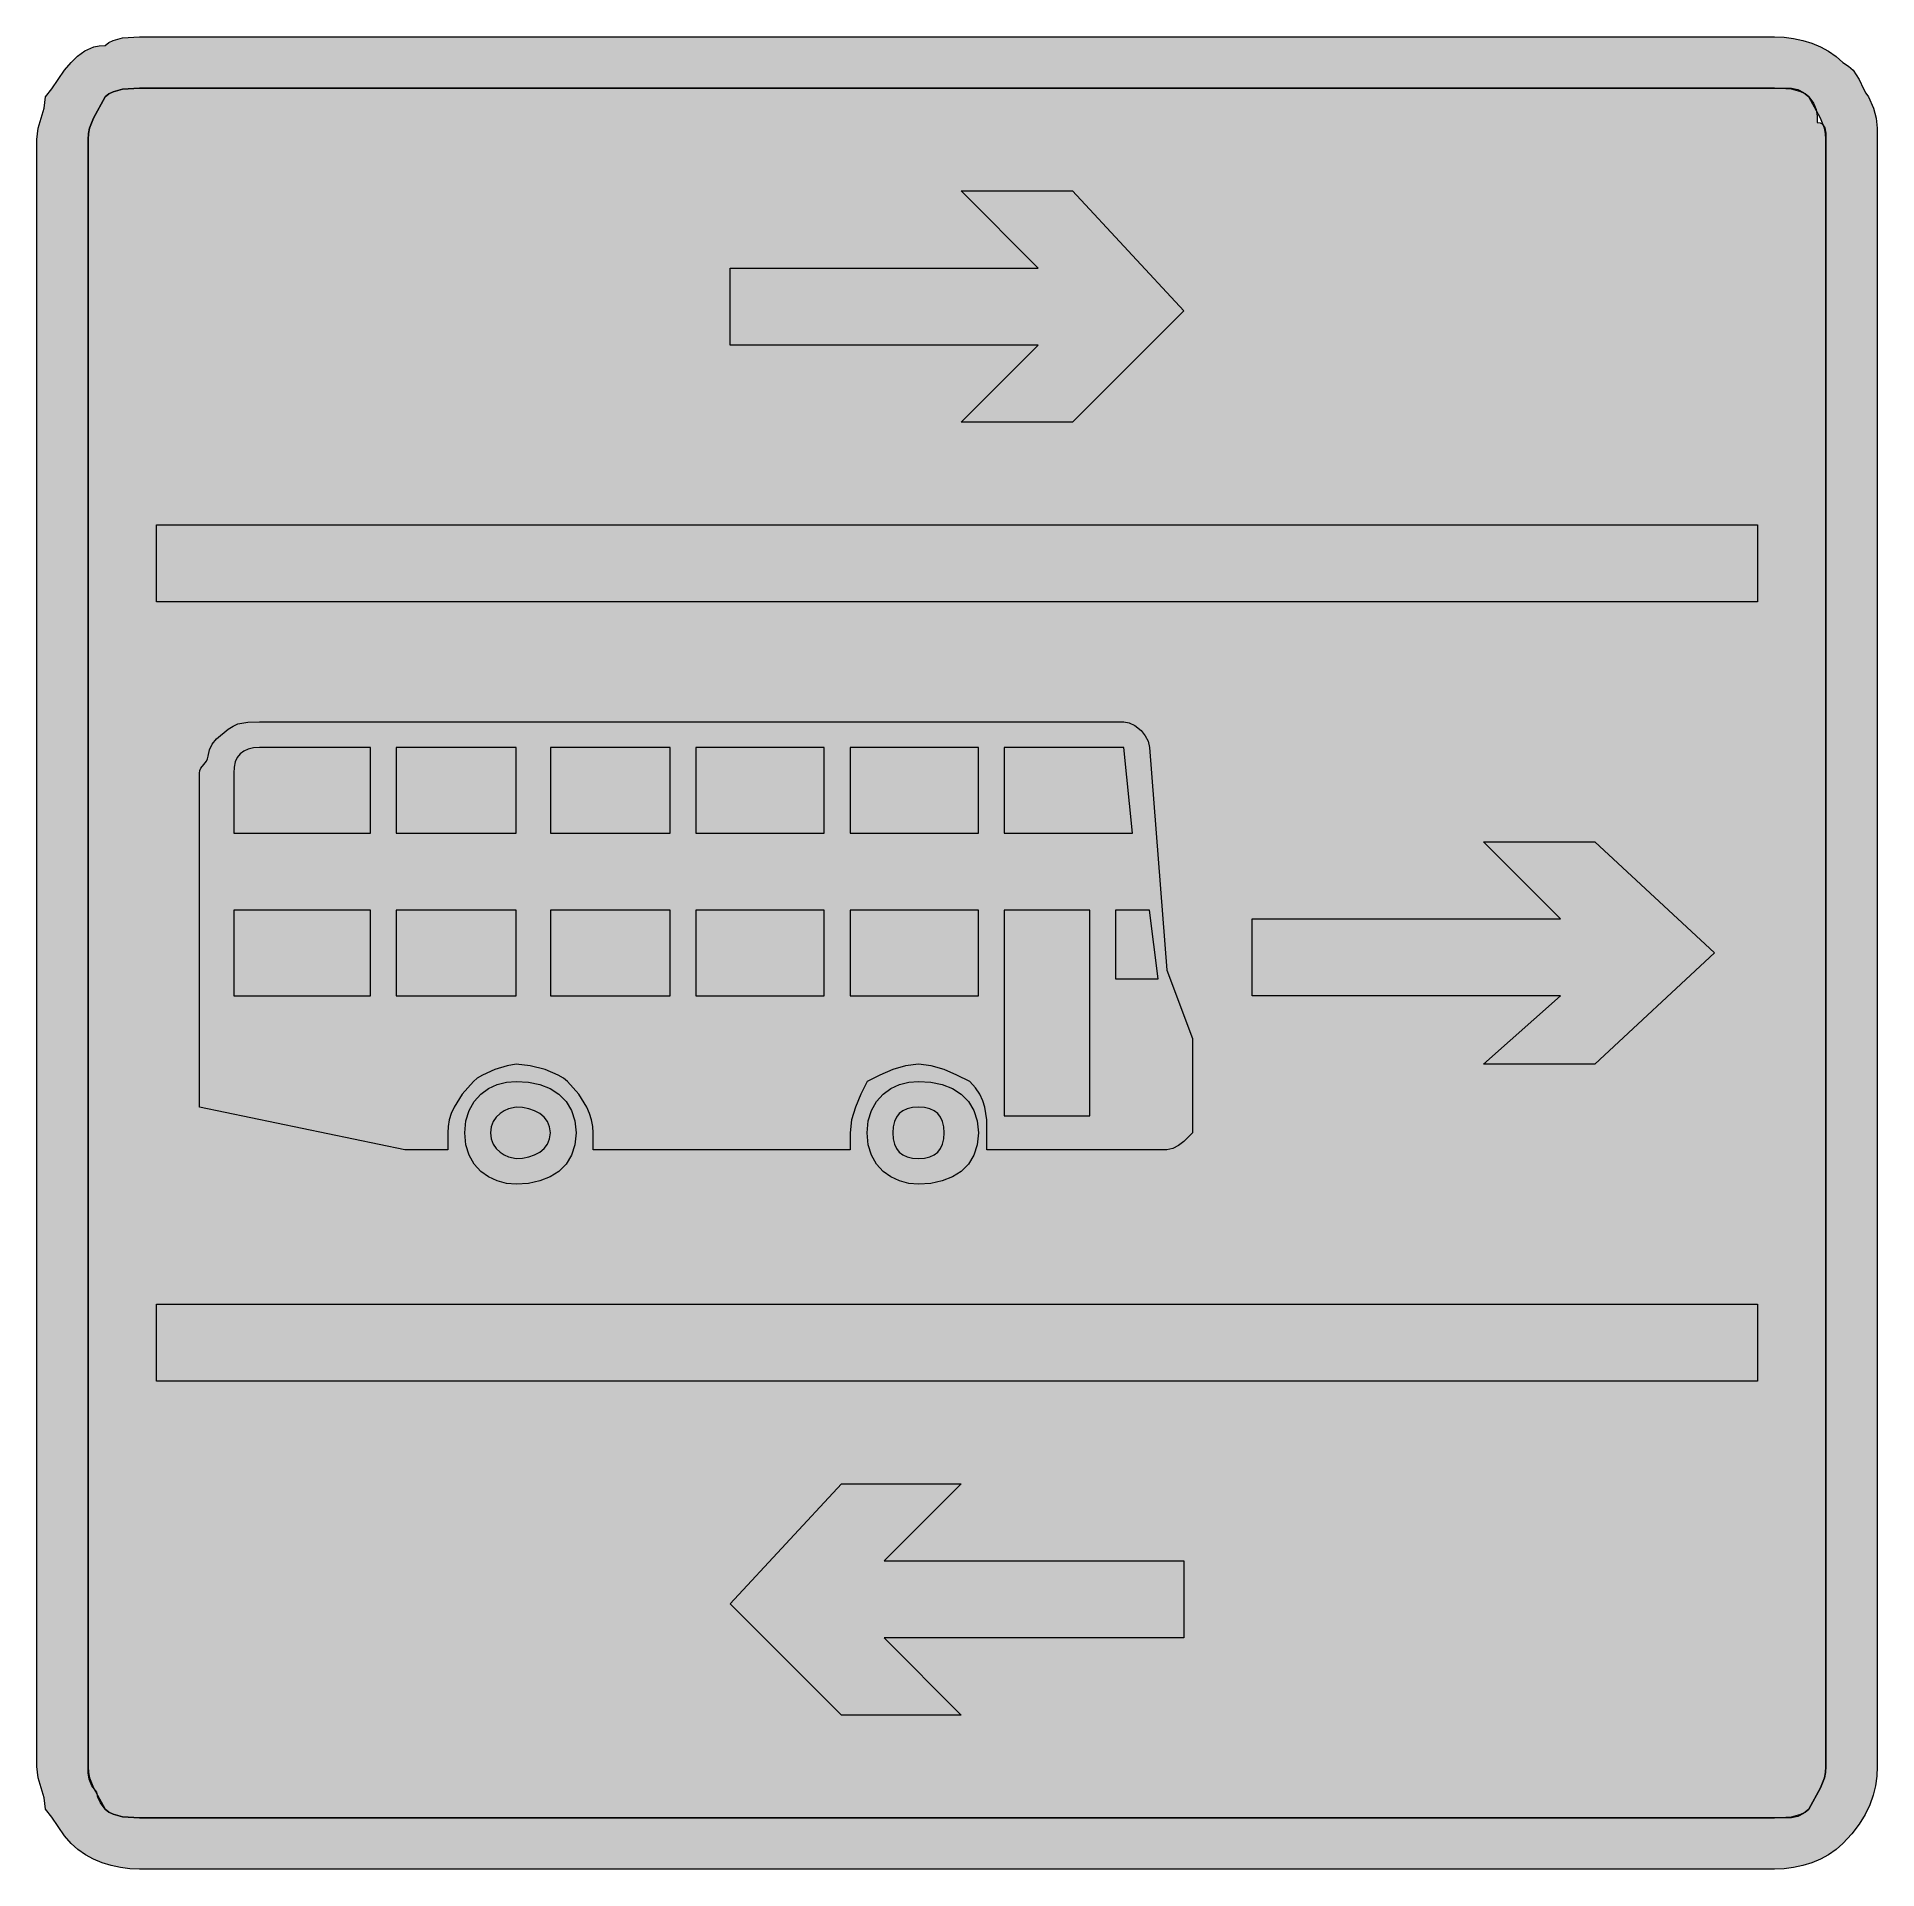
# Model space of a CAD drawing. Header units: metres. Extents: x 154 to 412, y 8 to 264.
import ezdxf

# ---------------------------------------------------------------- set-up
doc = ezdxf.new("R2010")
doc.units = ezdxf.units.M
doc.layers.add('FILL_BLACK_000000', color=7, linetype='Continuous', true_color=0x000000)
doc.layers.add('FILL_WHITE_FFFFFF', color=7, linetype='Continuous', true_color=0xffffff)

msp = doc.modelspace()

# ---------------------------------------------------------------- hatches: boundary and pattern name
at = {"layer": 'FILL_BLACK_000000', "true_color": 0x000000}
h = msp.add_hatch(color=7, dxfattribs=at)
h.dxf.hatch_style = 1
h.paths.add_polyline_path([(154.6, 251.69), (155.01, 253.08), (155.42, 254.47), (155.61, 256.08), (156.51, 257.17), (157.41, 258.48), (158.31, 259.79), (159.21, 260.88), (160.13, 261.76), (161.16, 262.53), (162.42, 263.07), (163.16, 263.23), (164.01, 263.28), (164.51, 263.68), (165.1, 263.97), (166.41, 264.33), (168.81, 264.48), (398.01, 264.48), (399.36, 264.42), (400.69, 264.25), (402, 263.97), (403.26, 263.58), (404.47, 263.07), (405.6, 262.46), (406.66, 261.72), (407.61, 260.88), (408.4, 260.38), (409.02, 259.79), (409.86, 258.48), (410.48, 257.17), (410.81, 256.58), (411.21, 256.08), (411.9, 254.47), (412.26, 253.08), (412.39, 251.69), (412.41, 250.08), (412.41, 22.08), (412.35, 20.73), (412.17, 19.38), (411.84, 18.03), (411.36, 16.68), (410.71, 15.33), (409.88, 13.98), (408.85, 12.63), (407.61, 11.28), (406.66, 10.44), (405.6, 9.71), (404.47, 9.09), (403.26, 8.58), (402, 8.19), (400.69, 7.91), (399.36, 7.74), (398.01, 7.68), (168.81, 7.68), (167.46, 7.74), (166.13, 7.91), (164.82, 8.19), (163.56, 8.58), (162.35, 9.09), (161.22, 9.71), (160.16, 10.44), (159.21, 11.28), (158.31, 12.37), (157.41, 13.68), (156.51, 14.99), (155.61, 16.08), (155.42, 17.69), (155.01, 19.08), (154.6, 20.47), (154.41, 22.08), (154.41, 250.08), (154.6, 251.69)])
h.paths.add_polyline_path([(161.82, 20.47), (162.36, 19.08), (164.01, 16.08), (164.51, 15.68), (165.1, 15.39), (166.41, 15.03), (168.81, 14.88), (398.01, 14.88), (400.41, 15.03), (401.72, 15.39), (402.31, 15.68), (402.81, 16.08), (404.46, 19.08), (405, 20.47), (405.16, 21.23), (405.21, 22.08), (405.21, 250.08), (405.16, 250.93), (405, 251.69), (404.46, 253.08), (402.81, 256.08), (402.31, 256.48), (401.72, 256.77), (400.41, 257.13), (398.01, 257.28), (168.81, 257.28), (166.41, 257.13), (165.1, 256.77), (164.51, 256.48), (164.01, 256.08), (162.36, 253.08), (161.82, 251.69), (161.66, 250.93), (161.61, 250.08), (161.61, 22.08), (161.66, 21.23), (161.82, 20.47)], flags=16)
h = msp.add_hatch(color=7, dxfattribs=at)
h.dxf.hatch_style = 1
h.paths.add_polyline_path([(284.01, 210.48), (294.81, 221.28), (251.61, 221.28), (251.61, 232.08), (294.81, 232.08), (284.01, 242.88), (299.61, 242.88), (315.21, 226.08), (299.61, 210.48), (284.01, 210.48)])
h = msp.add_hatch(color=7, dxfattribs=at)
h.dxf.hatch_style = 1
h.paths.add_polyline_path([(395.61, 196.08), (395.61, 185.28), (171.21, 185.28), (171.21, 196.08), (395.61, 196.08)])
h = msp.add_hatch(color=7, dxfattribs=at)
h.dxf.hatch_style = 1
h.paths.add_polyline_path([(184, 168.44), (185.61, 168.48), (306.81, 168.48), (307.56, 168.33), (308.33, 167.97), (309.21, 167.28), (309.81, 166.53), (310.22, 165.76), (310.41, 164.88), (312.81, 133.68), (316.41, 124.08), (316.41, 121.68), (316.41, 113.28), (316.41, 110.88), (315.21, 109.68), (314.46, 109.08), (313.69, 108.67), (312.81, 108.48), (287.61, 108.48), (287.61, 110.88), (287.57, 112.68), (287.31, 114.48), (287.02, 115.38), (286.6, 116.28), (286, 117.18), (285.21, 118.08), (283.41, 118.96), (281.61, 119.73), (279.81, 120.27), (278.01, 120.48), (276.21, 120.27), (274.41, 119.73), (272.61, 118.96), (270.81, 118.08), (269.93, 116.28), (269.16, 114.48), (268.62, 112.68), (268.41, 110.88), (268.41, 108.48), (232.41, 108.48), (232.41, 110.88), (232.35, 111.78), (232.18, 112.68), (231.9, 113.58), (231.51, 114.48), (230.38, 116.28), (228.81, 118.08), (228.25, 118.53), (227.52, 118.96), (225.66, 119.73), (223.58, 120.27), (221.61, 120.48), (220.33, 120.27), (218.61, 119.73), (216.88, 118.96), (216.16, 118.53), (215.61, 118.08), (214.03, 116.28), (212.91, 114.48), (212.52, 113.58), (212.23, 112.68), (212.07, 111.78), (212.01, 110.88), (212.01, 108.48), (206.01, 108.48), (177.21, 114.48), (177.21, 161.28), (177.26, 161.68), (177.4, 161.99), (177.81, 162.48), (178.22, 162.97), (178.36, 163.28), (178.41, 163.68), (178.6, 164.56), (179.01, 165.33), (179.61, 166.08), (181.22, 167.47), (181.93, 167.89), (182.61, 168.18), (184, 168.44)])
h.paths.add_polyline_path([(182.01, 130.08), (201.21, 130.08), (201.21, 142.08), (182.01, 142.08), (182.01, 130.08)], flags=16)
h.paths.add_polyline_path([(204.81, 142.08), (204.81, 130.08), (221.61, 130.08), (221.61, 142.08), (204.81, 142.08)], flags=16)
h.paths.add_polyline_path([(243.21, 142.08), (226.41, 142.08), (226.41, 130.08), (243.21, 130.08), (243.21, 142.08)], flags=16)
h.paths.add_polyline_path([(264.81, 130.08), (264.81, 142.08), (246.81, 142.08), (246.81, 130.08), (264.81, 130.08)], flags=16)
h.paths.add_polyline_path([(268.41, 142.08), (268.41, 130.08), (286.41, 130.08), (286.41, 142.08), (268.41, 142.08)], flags=16)
h.paths.add_polyline_path([(302.01, 142.08), (290.01, 142.08), (290.01, 113.28), (302.01, 113.28), (302.01, 142.08)], flags=16)
h.paths.add_polyline_path([(311.61, 132.48), (310.41, 142.08), (305.61, 142.08), (305.61, 132.48), (311.61, 132.48)], flags=16)
h.paths.add_polyline_path([(290.01, 152.88), (308.01, 152.88), (306.81, 164.88), (290.01, 164.88), (290.01, 152.88)], flags=16)
h.paths.add_polyline_path([(268.41, 164.88), (268.41, 152.88), (286.41, 152.88), (286.41, 164.88), (268.41, 164.88)], flags=16)
h.paths.add_polyline_path([(264.81, 164.88), (246.81, 164.88), (246.81, 152.88), (264.81, 152.88), (264.81, 164.88)], flags=16)
h.paths.add_polyline_path([(243.21, 152.88), (243.21, 164.88), (226.41, 164.88), (226.41, 152.88), (243.21, 152.88)], flags=16)
h.paths.add_polyline_path([(204.81, 164.88), (204.81, 152.88), (221.61, 152.88), (221.61, 164.88), (204.81, 164.88)], flags=16)
h.paths.add_polyline_path([(185.61, 164.88), (184.77, 164.82), (184.03, 164.66), (183.42, 164.37), (182.91, 163.98), (182.52, 163.47), (182.23, 162.86), (182.07, 162.12), (182.01, 161.28), (182.01, 152.88), (201.21, 152.88), (201.21, 164.88), (185.61, 164.88)], flags=16)
h = msp.add_hatch(color=7, dxfattribs=at)
h.dxf.hatch_style = 1
h.paths.add_polyline_path([(389.61, 136.08), (372.81, 120.48), (357.21, 120.48), (368.01, 130.08), (324.81, 130.08), (324.81, 140.88), (368.01, 140.88), (357.21, 151.68), (372.81, 151.68), (389.61, 136.08)])
h = msp.add_hatch(color=7, dxfattribs=at)
h.dxf.hatch_style = 1
h.paths.add_polyline_path([(215.03, 114.03), (215.74, 115.27), (216.66, 116.28), (217.75, 117.07), (218.97, 117.63), (220.27, 117.97), (221.61, 118.08), (223.35, 117.97), (224.95, 117.63), (226.38, 117.07), (227.61, 116.28), (228.62, 115.27), (229.37, 114.03), (229.85, 112.57), (230.01, 110.88), (229.85, 109.19), (229.37, 107.73), (228.62, 106.49), (227.61, 105.48), (226.38, 104.69), (224.95, 104.13), (223.35, 103.79), (221.61, 103.68), (220.27, 103.79), (218.97, 104.13), (217.75, 104.69), (216.66, 105.48), (215.74, 106.49), (215.03, 107.73), (214.57, 109.19), (214.41, 110.88), (214.57, 112.57), (215.03, 114.03)])
h.paths.add_polyline_path([(218.4, 109.31), (218.83, 108.69), (219.36, 108.18), (219.94, 107.79), (220.54, 107.51), (221.61, 107.28), (222.51, 107.34), (223.37, 107.51), (224.18, 107.79), (224.91, 108.18), (225.52, 108.69), (226, 109.31), (226.3, 110.04), (226.41, 110.88), (226.3, 111.72), (226, 112.46), (225.52, 113.07), (224.91, 113.58), (224.18, 113.97), (223.37, 114.25), (222.51, 114.42), (221.61, 114.48), (220.54, 114.25), (219.94, 113.97), (219.36, 113.58), (218.83, 113.07), (218.4, 112.46), (218.12, 111.72), (218.01, 110.88), (218.12, 110.04), (218.4, 109.31)], flags=16)
h = msp.add_hatch(color=7, dxfattribs=at)
h.dxf.hatch_style = 1
h.paths.add_polyline_path([(271.43, 114.03), (272.14, 115.27), (273.06, 116.28), (274.15, 117.07), (275.37, 117.63), (276.67, 117.97), (278.01, 118.08), (279.75, 117.97), (281.35, 117.63), (282.78, 117.07), (284.01, 116.28), (285.02, 115.27), (285.77, 114.03), (286.25, 112.57), (286.41, 110.88), (286.25, 109.19), (285.77, 107.73), (285.02, 106.49), (284.01, 105.48), (282.78, 104.69), (281.35, 104.13), (279.75, 103.79), (278.01, 103.68), (276.67, 103.79), (275.37, 104.13), (274.15, 104.69), (273.06, 105.48), (272.14, 106.49), (271.43, 107.73), (270.97, 109.19), (270.81, 110.88), (270.97, 112.57), (271.43, 114.03)])
h.paths.add_polyline_path([(274.63, 109.31), (274.92, 108.69), (275.31, 108.18), (275.82, 107.79), (276.43, 107.51), (277.17, 107.34), (278.01, 107.28), (278.85, 107.34), (279.58, 107.51), (280.2, 107.79), (280.71, 108.18), (281.1, 108.69), (281.38, 109.31), (281.55, 110.04), (281.61, 110.88), (281.55, 111.72), (281.38, 112.46), (281.1, 113.07), (280.71, 113.58), (280.2, 113.97), (279.58, 114.25), (278.85, 114.42), (278.01, 114.48), (277.17, 114.42), (276.43, 114.25), (275.82, 113.97), (275.31, 113.58), (274.92, 113.07), (274.63, 112.46), (274.47, 111.72), (274.41, 110.88), (274.47, 110.04), (274.63, 109.31)], flags=16)
h = msp.add_hatch(color=7, dxfattribs=at)
h.dxf.hatch_style = 1
h.paths.add_polyline_path([(171.21, 86.88), (395.61, 86.88), (395.61, 76.08), (171.21, 76.08), (171.21, 86.88)])
h = msp.add_hatch(color=7, dxfattribs=at)
h.dxf.hatch_style = 1
h.paths.add_polyline_path([(251.61, 44.88), (267.21, 61.68), (284.01, 61.68), (273.21, 50.88), (315.21, 50.88), (315.21, 40.08), (273.21, 40.08), (284.01, 29.28), (267.21, 29.28), (251.61, 44.88)])
at = {"layer": 'FILL_WHITE_FFFFFF', "true_color": 0xffffff}
h = msp.add_hatch(color=7, dxfattribs=at)
h.dxf.hatch_style = 1
h.paths.add_polyline_path([(398.01, 257.28), (400.41, 257.28), (401.29, 257.09), (402.06, 256.68), (402.81, 256.08), (403.5, 255.18), (403.86, 254.28), (403.99, 253.38), (404.01, 252.48), (404.41, 252.43), (404.7, 252.27), (405.06, 251.73), (405.19, 250.96), (405.21, 250.08), (405.21, 22.08), (405.16, 21.23), (405, 20.47), (404.46, 19.08), (402.81, 16.08), (402.06, 15.48), (401.29, 15.07), (400.41, 14.88), (398.01, 14.88), (168.81, 14.88), (166.41, 15.03), (165.1, 15.39), (164.51, 15.68), (164.01, 16.08), (163.32, 16.96), (162.96, 17.73), (162.81, 18.48), (162.12, 19.38), (161.76, 20.28), (161.63, 21.18), (161.61, 22.08), (161.61, 250.08), (161.66, 250.93), (161.82, 251.69), (162.36, 253.08), (164.01, 256.08), (164.51, 256.48), (165.1, 256.77), (166.41, 257.13), (168.81, 257.28), (398.01, 257.28)])

# ---------------------------------------------------------------- linework, layer by layer
at = {"layer": 'FILL_BLACK_000000', "lineweight": 0, "true_color": 0x000000}
for points in [[(154.6, 251.69), (155.01, 253.08), (155.42, 254.47), (155.61, 256.08), (156.51, 257.17), (157.41, 258.48), (158.31, 259.79), (159.21, 260.88), (160.13, 261.76), (161.16, 262.53), (162.42, 263.07), (163.16, 263.23), (164.01, 263.28), (164.51, 263.68), (165.1, 263.97), (166.41, 264.33), (168.81, 264.48), (398.01, 264.48), (399.36, 264.42), (400.69, 264.25), (402, 263.97), (403.26, 263.58), (404.47, 263.07), (405.6, 262.46), (406.66, 261.72), (407.61, 260.88), (408.4, 260.38), (409.02, 259.79), (409.86, 258.48), (410.48, 257.17), (410.81, 256.58), (411.21, 256.08), (411.9, 254.47), (412.26, 253.08), (412.39, 251.69), (412.41, 250.08), (412.41, 22.08), (412.35, 20.73), (412.17, 19.38), (411.84, 18.03), (411.36, 16.68), (410.71, 15.33), (409.88, 13.98), (408.85, 12.63), (407.61, 11.28), (406.66, 10.44), (405.6, 9.71), (404.47, 9.09), (403.26, 8.58), (402, 8.19), (400.69, 7.91), (399.36, 7.74), (398.01, 7.68), (168.81, 7.68), (167.46, 7.74), (166.13, 7.91), (164.82, 8.19), (163.56, 8.58), (162.35, 9.09), (161.22, 9.71), (160.16, 10.44), (159.21, 11.28), (158.31, 12.37), (157.41, 13.68), (156.51, 14.99), (155.61, 16.08), (155.42, 17.69), (155.01, 19.08), (154.6, 20.47), (154.41, 22.08), (154.41, 250.08)], [(161.82, 20.47), (162.36, 19.08), (164.01, 16.08), (164.51, 15.68), (165.1, 15.39), (166.41, 15.03), (168.81, 14.88), (398.01, 14.88), (400.41, 15.03), (401.72, 15.39), (402.31, 15.68), (402.81, 16.08), (404.46, 19.08), (405, 20.47), (405.16, 21.23), (405.21, 22.08), (405.21, 250.08), (405.16, 250.93), (405, 251.69), (404.46, 253.08), (402.81, 256.08), (402.31, 256.48), (401.72, 256.77), (400.41, 257.13), (398.01, 257.28), (168.81, 257.28), (166.41, 257.13), (165.1, 256.77), (164.51, 256.48), (164.01, 256.08), (162.36, 253.08), (161.82, 251.69), (161.66, 250.93), (161.61, 250.08), (161.61, 22.08), (161.66, 21.23)], [(284.01, 210.48), (294.81, 221.28), (251.61, 221.28), (251.61, 232.08), (294.81, 232.08), (284.01, 242.88), (299.61, 242.88), (315.21, 226.08), (299.61, 210.48)], [(395.61, 196.08), (395.61, 185.28), (171.21, 185.28), (171.21, 196.08)], [(184, 168.44), (185.61, 168.48), (306.81, 168.48), (307.56, 168.33), (308.33, 167.97), (309.21, 167.28), (309.81, 166.53), (310.22, 165.76), (310.41, 164.88), (312.81, 133.68), (316.41, 124.08), (316.41, 121.68), (316.41, 113.28), (316.41, 110.88), (315.21, 109.68), (314.46, 109.08), (313.69, 108.67), (312.81, 108.48), (287.61, 108.48), (287.61, 110.88), (287.57, 112.68), (287.31, 114.48), (287.02, 115.38), (286.6, 116.28), (286, 117.18), (285.21, 118.08), (283.41, 118.96), (281.61, 119.73), (279.81, 120.27), (278.01, 120.48), (276.21, 120.27), (274.41, 119.73), (272.61, 118.96), (270.81, 118.08), (269.93, 116.28), (269.16, 114.48), (268.62, 112.68), (268.41, 110.88), (268.41, 108.48), (232.41, 108.48), (232.41, 110.88), (232.35, 111.78), (232.18, 112.68), (231.9, 113.58), (231.51, 114.48), (230.38, 116.28), (228.81, 118.08), (228.25, 118.53), (227.52, 118.96), (225.66, 119.73), (223.58, 120.27), (221.61, 120.48), (220.33, 120.27), (218.61, 119.73), (216.88, 118.96), (216.16, 118.53), (215.61, 118.08), (214.03, 116.28), (212.91, 114.48), (212.52, 113.58), (212.23, 112.68), (212.07, 111.78), (212.01, 110.88), (212.01, 108.48), (206.01, 108.48), (177.21, 114.48), (177.21, 161.28), (177.26, 161.68), (177.4, 161.99), (177.81, 162.48), (178.22, 162.97), (178.36, 163.28), (178.41, 163.68), (178.6, 164.56), (179.01, 165.33), (179.61, 166.08), (181.22, 167.47), (181.93, 167.89), (182.61, 168.18)], [(185.61, 164.88), (184.77, 164.82), (184.03, 164.66), (183.42, 164.37), (182.91, 163.98), (182.52, 163.47), (182.23, 162.86), (182.07, 162.12), (182.01, 161.28), (182.01, 152.88), (201.21, 152.88), (201.21, 164.88)], [(204.81, 164.88), (204.81, 152.88), (221.61, 152.88), (221.61, 164.88)], [(243.21, 152.88), (243.21, 164.88), (226.41, 164.88), (226.41, 152.88)], [(264.81, 164.88), (246.81, 164.88), (246.81, 152.88), (264.81, 152.88)], [(268.41, 164.88), (268.41, 152.88), (286.41, 152.88), (286.41, 164.88)], [(290.01, 152.88), (308.01, 152.88), (306.81, 164.88), (290.01, 164.88)], [(389.61, 136.08), (372.81, 120.48), (357.21, 120.48), (368.01, 130.08), (324.81, 130.08), (324.81, 140.88), (368.01, 140.88), (357.21, 151.68), (372.81, 151.68)], [(182.01, 130.08), (201.21, 130.08), (201.21, 142.08), (182.01, 142.08)], [(204.81, 142.08), (204.81, 130.08), (221.61, 130.08), (221.61, 142.08)], [(243.21, 142.08), (226.41, 142.08), (226.41, 130.08), (243.21, 130.08)], [(264.81, 130.08), (264.81, 142.08), (246.81, 142.08), (246.81, 130.08)], [(268.41, 142.08), (268.41, 130.08), (286.41, 130.08), (286.41, 142.08)], [(302.01, 142.08), (290.01, 142.08), (290.01, 113.28), (302.01, 113.28)], [(311.61, 132.48), (310.41, 142.08), (305.61, 142.08), (305.61, 132.48)], [(215.03, 114.03), (215.74, 115.27), (216.66, 116.28), (217.75, 117.07), (218.97, 117.63), (220.27, 117.97), (221.61, 118.08), (223.35, 117.97), (224.95, 117.63), (226.38, 117.07), (227.61, 116.28), (228.62, 115.27), (229.37, 114.03), (229.85, 112.57), (230.01, 110.88), (229.85, 109.19), (229.37, 107.73), (228.62, 106.49), (227.61, 105.48), (226.38, 104.69), (224.95, 104.13), (223.35, 103.79), (221.61, 103.68), (220.27, 103.79), (218.97, 104.13), (217.75, 104.69), (216.66, 105.48), (215.74, 106.49), (215.03, 107.73), (214.57, 109.19), (214.41, 110.88), (214.57, 112.57)], [(271.43, 114.03), (272.14, 115.27), (273.06, 116.28), (274.15, 117.07), (275.37, 117.63), (276.67, 117.97), (278.01, 118.08), (279.75, 117.97), (281.35, 117.63), (282.78, 117.07), (284.01, 116.28), (285.02, 115.27), (285.77, 114.03), (286.25, 112.57), (286.41, 110.88), (286.25, 109.19), (285.77, 107.73), (285.02, 106.49), (284.01, 105.48), (282.78, 104.69), (281.35, 104.13), (279.75, 103.79), (278.01, 103.68), (276.67, 103.79), (275.37, 104.13), (274.15, 104.69), (273.06, 105.48), (272.14, 106.49), (271.43, 107.73), (270.97, 109.19), (270.81, 110.88), (270.97, 112.57)], [(218.4, 109.31), (218.83, 108.69), (219.36, 108.18), (219.94, 107.79), (220.54, 107.51), (221.61, 107.28), (222.51, 107.34), (223.37, 107.51), (224.18, 107.79), (224.91, 108.18), (225.52, 108.69), (226, 109.31), (226.3, 110.04), (226.41, 110.88), (226.3, 111.72), (226, 112.46), (225.52, 113.07), (224.91, 113.58), (224.18, 113.97), (223.37, 114.25), (222.51, 114.42), (221.61, 114.48), (220.54, 114.25), (219.94, 113.97), (219.36, 113.58), (218.83, 113.07), (218.4, 112.46), (218.12, 111.72), (218.01, 110.88), (218.12, 110.04)], [(274.63, 109.31), (274.92, 108.69), (275.31, 108.18), (275.82, 107.79), (276.43, 107.51), (277.17, 107.34), (278.01, 107.28), (278.85, 107.34), (279.58, 107.51), (280.2, 107.79), (280.71, 108.18), (281.1, 108.69), (281.38, 109.31), (281.55, 110.04), (281.61, 110.88), (281.55, 111.72), (281.38, 112.46), (281.1, 113.07), (280.71, 113.58), (280.2, 113.97), (279.58, 114.25), (278.85, 114.42), (278.01, 114.48), (277.17, 114.42), (276.43, 114.25), (275.82, 113.97), (275.31, 113.58), (274.92, 113.07), (274.63, 112.46), (274.47, 111.72), (274.41, 110.88), (274.47, 110.04)], [(171.21, 86.88), (395.61, 86.88), (395.61, 76.08), (171.21, 76.08)], [(251.61, 44.88), (267.21, 61.68), (284.01, 61.68), (273.21, 50.88), (315.21, 50.88), (315.21, 40.08), (273.21, 40.08), (284.01, 29.28), (267.21, 29.28)]]:
    msp.add_lwpolyline(points, close=True, dxfattribs=at)
at = {"layer": 'FILL_WHITE_FFFFFF', "lineweight": 0, "true_color": 0xffffff}
msp.add_lwpolyline([(398.01, 257.28), (400.41, 257.28), (401.29, 257.09), (402.06, 256.68), (402.81, 256.08), (403.5, 255.18), (403.86, 254.28), (403.99, 253.38), (404.01, 252.48), (404.41, 252.43), (404.7, 252.27), (405.06, 251.73), (405.19, 250.96), (405.21, 250.08), (405.21, 22.08), (405.16, 21.23), (405, 20.47), (404.46, 19.08), (402.81, 16.08), (402.06, 15.48), (401.29, 15.07), (400.41, 14.88), (398.01, 14.88), (168.81, 14.88), (166.41, 15.03), (165.1, 15.39), (164.51, 15.68), (164.01, 16.08), (163.32, 16.96), (162.96, 17.73), (162.81, 18.48), (162.12, 19.38), (161.76, 20.28), (161.63, 21.18), (161.61, 22.08), (161.61, 250.08), (161.66, 250.93), (161.82, 251.69), (162.36, 253.08), (164.01, 256.08), (164.51, 256.48), (165.1, 256.77), (166.41, 257.13), (168.81, 257.28)], close=True, dxfattribs=at)

doc.saveas('drawing.dxf')
